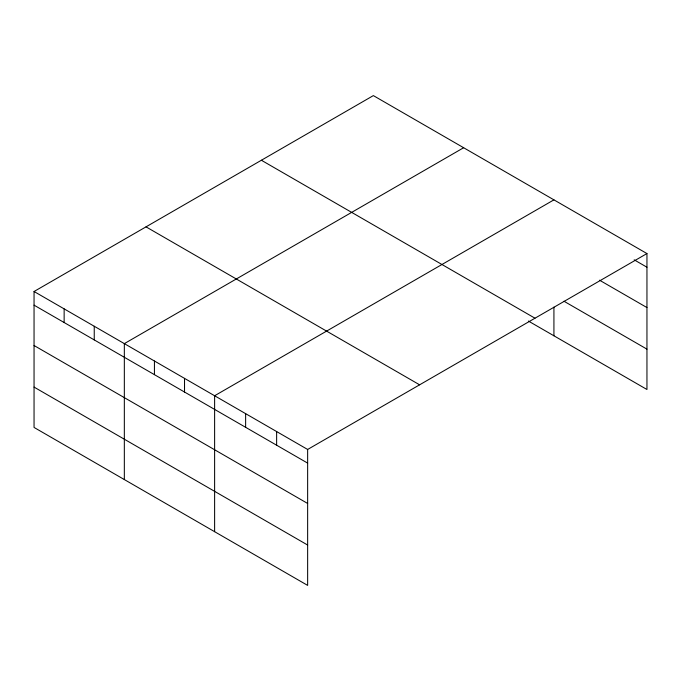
<?xml version="1.0" encoding="UTF-8"?>
<svg xmlns="http://www.w3.org/2000/svg" width="681" height="681" viewBox="0 0 681 681"><rect width="100%" height="100%" fill="white"/><g stroke="black" fill="none" stroke-linecap="round" stroke-linejoin="round"><path stroke-width="1.02" d="M646.95 253.562L373.358 95.604L34.05 291.502L34.05 427.438L307.642 585.396L307.642 449.46L646.95 253.562L646.95 389.498L528.396 321.049M463.642 147.734L124.334 343.633L124.334 479.569M553.925 199.856L214.617 395.755L214.617 531.691M634.181 259.844L646.95 267.216M599.527 280.189L646.95 307.565M563.962 301.232L646.95 349.14M261.385 160.248L534.977 318.206M146.023 226.858L419.615 384.816M34.05 291.502L307.642 449.46M34.05 305.156L307.642 463.114M34.05 345.514L307.642 503.463M34.05 387.089L307.642 545.038M553.925 307.122L553.925 335.793M276.631 431.558L276.631 445.212M245.628 413.656L245.628 427.31M184.525 378.381L184.525 392.035M154.434 361.007L154.434 374.661M94.242 326.25L94.242 339.904M64.142 308.876L64.142 322.53"/></g></svg>
